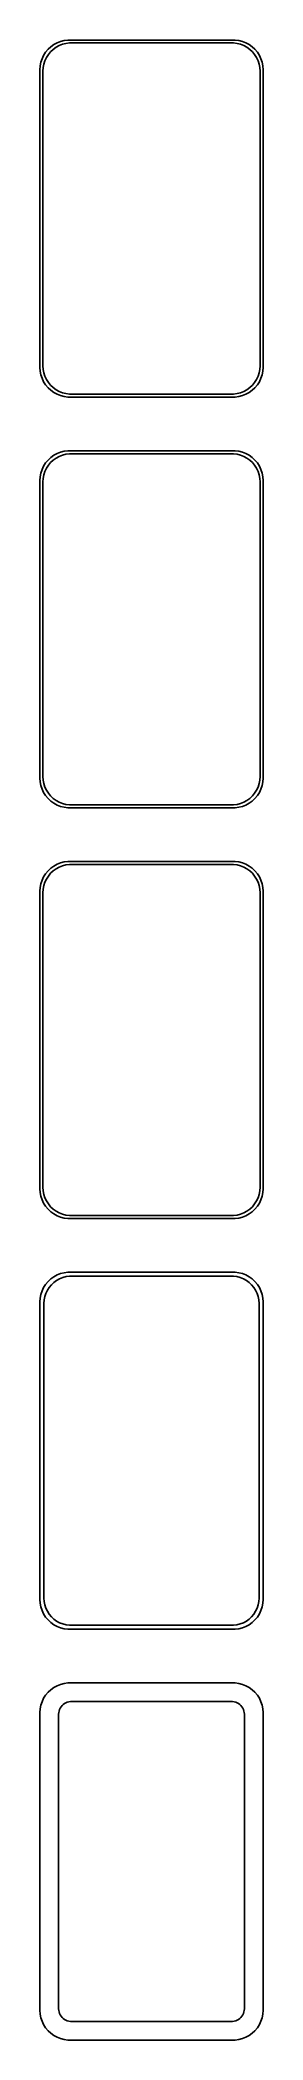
# Model space of a CAD drawing. Header units: metres. Extents: x -19 to 19, y 315 to 651.
import ezdxf

# ---------------------------------------------------------------- set-up
doc = ezdxf.new("R2010")
doc.units = ezdxf.units.M

msp = doc.modelspace()

# ---------------------------------------------------------------- linework, layer by layer
for p, q in [((-17.7951, 648.939), (-18.1315, 648.409)), ((-17.3948, 649.423), (-17.7951, 648.939)), ((-17.6624, 648.038), (-17.3428, 648.542)), ((-16.9371, 649.853), (-17.3948, 649.423)), ((-17.3428, 648.542), (-16.9626, 649.002)), ((-16.9626, 649.002), (-16.5278, 649.41)), ((-16.4291, 650.222), (-16.9371, 649.853)), ((-16.5278, 649.41), (-16.0452, 649.761)), ((-15.8789, 650.524), (-16.4291, 650.222)), ((-16.0452, 649.761), (-15.5224, 650.048)), ((-15.2951, 650.755), (-15.8789, 650.524)), ((-15.5224, 650.048), (-14.9678, 650.268)), ((-14.6869, 650.911), (-15.2951, 650.755)), ((-14.9678, 650.268), (-14.3901, 650.416)), ((-14.0639, 650.99), (-14.6869, 650.911)), ((-14.3901, 650.416), (-13.7982, 650.491)), ((14.0639, 650.99), (-14.0639, 650.99)), ((-13.7982, 650.491), (13.7982, 650.491)), ((13.7982, 650.491), (14.3901, 650.416)), ((14.6869, 650.911), (14.0639, 650.99)), ((14.3901, 650.416), (14.9678, 650.268)), ((15.2951, 650.755), (14.6869, 650.911)), ((14.9678, 650.268), (15.5224, 650.048)), ((15.8789, 650.524), (15.2951, 650.755)), ((15.5224, 650.048), (16.0452, 649.761)), ((16.4291, 650.222), (15.8789, 650.524)), ((16.0452, 649.761), (16.5278, 649.41)), ((16.9371, 649.853), (16.4291, 650.222)), ((16.5278, 649.41), (16.9626, 649.002)), ((17.3948, 649.423), (16.9371, 649.853)), ((16.9626, 649.002), (17.3428, 648.542)), ((17.3428, 648.542), (17.6624, 648.038)), ((17.7951, 648.939), (17.3948, 649.423)), ((18.1315, 648.409), (17.7951, 648.939)), ((-18.7106, 646.627), (-18.75, 646)), ((-18.75, 646), (-18.75, 596)), ((-18.5929, 647.243), (-18.7106, 646.627)), ((-18.3989, 647.841), (-18.5929, 647.243)), ((-18.1315, 648.409), (-18.3989, 647.841)), ((-18.25, 645.75), (-18.2125, 646.345)), ((-18.25, 596.25), (-18.25, 645.75)), ((-18.2125, 646.345), (-18.1008, 646.931)), ((-18.1008, 646.931), (-17.9164, 647.499)), ((-17.9164, 647.499), (-17.6624, 648.038)), ((17.6624, 648.038), (17.9164, 647.499)), ((17.9164, 647.499), (18.1008, 646.931)), ((18.1008, 646.931), (18.2125, 646.345)), ((18.3989, 647.841), (18.1315, 648.409)), ((18.2125, 646.345), (18.25, 645.75)), ((18.25, 645.75), (18.25, 596.25)), ((18.5929, 647.243), (18.3989, 647.841)), ((18.7106, 646.627), (18.5929, 647.243)), ((18.75, 646), (18.7106, 646.627)), ((18.75, 596), (18.75, 646)), ((-18.75, 596), (-18.7106, 595.373)), ((-18.7106, 595.373), (-18.5929, 594.757)), ((-18.5929, 594.757), (-18.3989, 594.159)), ((-18.2125, 595.655), (-18.25, 596.25)), ((-18.1008, 595.069), (-18.2125, 595.655)), ((-17.9164, 594.501), (-18.1008, 595.069)), ((18.1008, 595.069), (17.9164, 594.501)), ((18.2125, 595.655), (18.1008, 595.069)), ((18.25, 596.25), (18.2125, 595.655)), ((18.3989, 594.159), (18.5929, 594.757)), ((18.5929, 594.757), (18.7106, 595.373)), ((18.7106, 595.373), (18.75, 596)), ((-18.3989, 594.159), (-18.1315, 593.591)), ((-18.1315, 593.591), (-17.7951, 593.061)), ((-17.6624, 593.962), (-17.9164, 594.501)), ((-17.7951, 593.061), (-17.3948, 592.577)), ((-17.3428, 593.458), (-17.6624, 593.962)), ((-17.3948, 592.577), (-16.9371, 592.147)), ((-16.9626, 592.998), (-17.3428, 593.458)), ((-16.5278, 592.59), (-16.9626, 592.998)), ((-16.9371, 592.147), (-16.4291, 591.778)), ((-16.0452, 592.239), (-16.5278, 592.59)), ((-16.4291, 591.778), (-15.8789, 591.476)), ((-15.5224, 591.952), (-16.0452, 592.239)), ((-15.8789, 591.476), (-15.2951, 591.245)), ((-14.9678, 591.732), (-15.5224, 591.952)), ((-14.3901, 591.584), (-14.9678, 591.732)), ((-13.7982, 591.509), (-14.3901, 591.584)), ((13.7982, 591.509), (-13.7982, 591.509)), ((14.3901, 591.584), (13.7982, 591.509)), ((14.9678, 591.732), (14.3901, 591.584)), ((15.5224, 591.952), (14.9678, 591.732)), ((15.2951, 591.245), (15.8789, 591.476)), ((16.0452, 592.239), (15.5224, 591.952)), ((15.8789, 591.476), (16.4291, 591.778)), ((16.5278, 592.59), (16.0452, 592.239)), ((16.4291, 591.778), (16.9371, 592.147)), ((16.9626, 592.998), (16.5278, 592.59)), ((16.9371, 592.147), (17.3948, 592.577)), ((17.3428, 593.458), (16.9626, 592.998)), ((17.6624, 593.962), (17.3428, 593.458)), ((17.3948, 592.577), (17.7951, 593.061)), ((17.9164, 594.501), (17.6624, 593.962)), ((17.7951, 593.061), (18.1315, 593.591)), ((18.1315, 593.591), (18.3989, 594.159)), ((-15.2951, 591.245), (-14.6869, 591.089)), ((-14.6869, 591.089), (-14.0639, 591.01)), ((-14.0639, 591.01), (14.0639, 591.01)), ((14.0639, 591.01), (14.6869, 591.089)), ((14.6869, 591.089), (15.2951, 591.245)), ((-15.8789, 581.524), (-16.4291, 581.222)), ((-15.2951, 581.755), (-15.8789, 581.524)), ((-15.5224, 581.048), (-14.9678, 581.268)), ((-14.6869, 581.911), (-15.2951, 581.755)), ((-14.9678, 581.268), (-14.3901, 581.416)), ((-14.0639, 581.99), (-14.6869, 581.911)), ((-14.3901, 581.416), (-13.7982, 581.491)), ((14.0639, 581.99), (-14.0639, 581.99)), ((-13.7982, 581.491), (13.7982, 581.491)), ((13.7982, 581.491), (14.3901, 581.416)), ((14.6869, 581.911), (14.0639, 581.99)), ((14.3901, 581.416), (14.9678, 581.268)), ((15.2951, 581.755), (14.6869, 581.911)), ((14.9678, 581.268), (15.5224, 581.048)), ((15.8789, 581.524), (15.2951, 581.755)), ((16.4291, 581.222), (15.8789, 581.524)), ((-18.5929, 578.243), (-18.7106, 577.627)), ((-18.3989, 578.841), (-18.5929, 578.243)), ((-18.1315, 579.409), (-18.3989, 578.841)), ((-18.2125, 577.345), (-18.1008, 577.931)), ((-17.7951, 579.939), (-18.1315, 579.409)), ((-18.1008, 577.931), (-17.9164, 578.499)), ((-17.9164, 578.499), (-17.6624, 579.038)), ((-17.3948, 580.423), (-17.7951, 579.939)), ((-17.6624, 579.038), (-17.3428, 579.542)), ((-16.9371, 580.853), (-17.3948, 580.423)), ((-17.3428, 579.542), (-16.9626, 580.002)), ((-16.9626, 580.002), (-16.5278, 580.41)), ((-16.4291, 581.222), (-16.9371, 580.853)), ((-16.5278, 580.41), (-16.0452, 580.761)), ((-16.0452, 580.761), (-15.5224, 581.048)), ((15.5224, 581.048), (16.0452, 580.761)), ((16.0452, 580.761), (16.5278, 580.41)), ((16.9371, 580.853), (16.4291, 581.222)), ((16.5278, 580.41), (16.9626, 580.002)), ((17.3948, 580.423), (16.9371, 580.853)), ((16.9626, 580.002), (17.3428, 579.542)), ((17.3428, 579.542), (17.6624, 579.038)), ((17.7951, 579.939), (17.3948, 580.423)), ((17.6624, 579.038), (17.9164, 578.499)), ((18.1315, 579.409), (17.7951, 579.939)), ((17.9164, 578.499), (18.1008, 577.931)), ((18.1008, 577.931), (18.2125, 577.345)), ((18.3989, 578.841), (18.1315, 579.409)), ((18.5929, 578.243), (18.3989, 578.841)), ((18.7106, 577.627), (18.5929, 578.243)), ((-18.7106, 577.627), (-18.75, 577)), ((-18.75, 577), (-18.75, 527)), ((-18.25, 576.75), (-18.2125, 577.345)), ((-18.25, 527.25), (-18.25, 576.75)), ((18.2125, 577.345), (18.25, 576.75)), ((18.25, 576.75), (18.25, 527.25)), ((18.75, 577), (18.7106, 577.627)), ((18.75, 527), (18.75, 577)), ((-18.75, 527), (-18.7106, 526.373)), ((-18.7106, 526.373), (-18.5929, 525.757)), ((-18.5929, 525.757), (-18.3989, 525.159)), ((-18.3989, 525.159), (-18.1315, 524.591)), ((-18.2125, 526.655), (-18.25, 527.25)), ((-18.1008, 526.069), (-18.2125, 526.655)), ((-18.1315, 524.591), (-17.7951, 524.061)), ((-17.9164, 525.501), (-18.1008, 526.069)), ((-17.6624, 524.962), (-17.9164, 525.501)), ((-17.3428, 524.458), (-17.6624, 524.962)), ((-16.9626, 523.998), (-17.3428, 524.458)), ((17.3428, 524.458), (16.9626, 523.998)), ((17.6624, 524.962), (17.3428, 524.458)), ((17.9164, 525.501), (17.6624, 524.962)), ((17.7951, 524.061), (18.1315, 524.591)), ((18.1008, 526.069), (17.9164, 525.501)), ((18.2125, 526.655), (18.1008, 526.069)), ((18.1315, 524.591), (18.3989, 525.159)), ((18.25, 527.25), (18.2125, 526.655)), ((18.3989, 525.159), (18.5929, 525.757)), ((18.5929, 525.757), (18.7106, 526.373)), ((18.7106, 526.373), (18.75, 527)), ((-17.7951, 524.061), (-17.3948, 523.577)), ((-17.3948, 523.577), (-16.9371, 523.147)), ((-16.5278, 523.59), (-16.9626, 523.998)), ((-16.9371, 523.147), (-16.4291, 522.778)), ((-16.0452, 523.239), (-16.5278, 523.59)), ((-16.4291, 522.778), (-15.8789, 522.476)), ((-15.5224, 522.952), (-16.0452, 523.239)), ((-15.8789, 522.476), (-15.2951, 522.245)), ((-14.9678, 522.732), (-15.5224, 522.952)), ((-15.2951, 522.245), (-14.6869, 522.089)), ((-14.3901, 522.584), (-14.9678, 522.732)), ((-14.6869, 522.089), (-14.0639, 522.01)), ((-13.7982, 522.509), (-14.3901, 522.584)), ((-14.0639, 522.01), (14.0639, 522.01)), ((13.7982, 522.509), (-13.7982, 522.509)), ((14.3901, 522.584), (13.7982, 522.509)), ((14.0639, 522.01), (14.6869, 522.089)), ((14.9678, 522.732), (14.3901, 522.584)), ((14.6869, 522.089), (15.2951, 522.245)), ((15.5224, 522.952), (14.9678, 522.732)), ((15.2951, 522.245), (15.8789, 522.476)), ((16.0452, 523.239), (15.5224, 522.952)), ((15.8789, 522.476), (16.4291, 522.778)), ((16.5278, 523.59), (16.0452, 523.239)), ((16.4291, 522.778), (16.9371, 523.147)), ((16.9626, 523.998), (16.5278, 523.59)), ((16.9371, 523.147), (17.3948, 523.577)), ((17.3948, 523.577), (17.7951, 524.061)), ((-17.7951, 510.939), (-18.1315, 510.409)), ((-17.3948, 511.423), (-17.7951, 510.939)), ((-16.9371, 511.853), (-17.3948, 511.423)), ((-17.3428, 510.542), (-16.9626, 511.002)), ((-16.9626, 511.002), (-16.5278, 511.41)), ((-16.4291, 512.222), (-16.9371, 511.853)), ((-16.5278, 511.41), (-16.0452, 511.761)), ((-15.8789, 512.524), (-16.4291, 512.222)), ((-16.0452, 511.761), (-15.5224, 512.048)), ((-15.2951, 512.755), (-15.8789, 512.524)), ((-15.5224, 512.048), (-14.9678, 512.268)), ((-14.6869, 512.911), (-15.2951, 512.755)), ((-14.9678, 512.268), (-14.3901, 512.416)), ((-14.0639, 512.99), (-14.6869, 512.911)), ((-14.3901, 512.416), (-13.7982, 512.491)), ((14.0639, 512.99), (-14.0639, 512.99)), ((-13.7982, 512.491), (13.7982, 512.491)), ((13.7982, 512.491), (14.3901, 512.416)), ((14.6869, 512.911), (14.0639, 512.99)), ((14.3901, 512.416), (14.9678, 512.268)), ((15.2951, 512.755), (14.6869, 512.911)), ((14.9678, 512.268), (15.5224, 512.048)), ((15.8789, 512.524), (15.2951, 512.755)), ((15.5224, 512.048), (16.0452, 511.761)), ((16.4291, 512.222), (15.8789, 512.524)), ((16.0452, 511.761), (16.5278, 511.41)), ((16.9371, 511.853), (16.4291, 512.222)), ((16.5278, 511.41), (16.9626, 511.002)), ((17.3948, 511.423), (16.9371, 511.853)), ((16.9626, 511.002), (17.3428, 510.542)), ((17.7951, 510.939), (17.3948, 511.423)), ((18.1315, 510.409), (17.7951, 510.939)), ((-18.7106, 508.627), (-18.75, 508)), ((-18.75, 508), (-18.75, 458)), ((-18.5929, 509.243), (-18.7106, 508.627)), ((-18.3989, 509.841), (-18.5929, 509.243)), ((-18.1315, 510.409), (-18.3989, 509.841)), ((-18.25, 507.75), (-18.2125, 508.345)), ((-18.25, 458.25), (-18.25, 507.75)), ((-18.2125, 508.345), (-18.1008, 508.931)), ((-18.1008, 508.931), (-17.9164, 509.499)), ((-17.9164, 509.499), (-17.6624, 510.038)), ((-17.6624, 510.038), (-17.3428, 510.542)), ((17.3428, 510.542), (17.6624, 510.038)), ((17.6624, 510.038), (17.9164, 509.499)), ((17.9164, 509.499), (18.1008, 508.931)), ((18.1008, 508.931), (18.2125, 508.345)), ((18.3989, 509.841), (18.1315, 510.409)), ((18.2125, 508.345), (18.25, 507.75)), ((18.25, 507.75), (18.25, 458.25)), ((18.5929, 509.243), (18.3989, 509.841)), ((18.7106, 508.627), (18.5929, 509.243)), ((18.75, 508), (18.7106, 508.627)), ((18.75, 458), (18.75, 508)), ((-18.75, 458), (-18.7106, 457.373)), ((-18.7106, 457.373), (-18.5929, 456.757)), ((-18.2125, 457.655), (-18.25, 458.25)), ((-18.1008, 457.069), (-18.2125, 457.655)), ((-17.9164, 456.501), (-18.1008, 457.069)), ((18.1008, 457.069), (17.9164, 456.501)), ((18.2125, 457.655), (18.1008, 457.069)), ((18.25, 458.25), (18.2125, 457.655)), ((18.5929, 456.757), (18.7106, 457.373)), ((18.7106, 457.373), (18.75, 458)), ((-18.5929, 456.757), (-18.3989, 456.159)), ((-18.3989, 456.159), (-18.1315, 455.591)), ((-18.1315, 455.591), (-17.7951, 455.061)), ((-17.6624, 455.962), (-17.9164, 456.501)), ((-17.7951, 455.061), (-17.3948, 454.577)), ((-17.3428, 455.458), (-17.6624, 455.962)), ((-17.3948, 454.577), (-16.9371, 454.147)), ((-16.9626, 454.998), (-17.3428, 455.458)), ((-16.5278, 454.59), (-16.9626, 454.998)), ((-16.9371, 454.147), (-16.4291, 453.778)), ((-16.0452, 454.239), (-16.5278, 454.59)), ((-16.4291, 453.778), (-15.8789, 453.476)), ((-15.5224, 453.952), (-16.0452, 454.239)), ((-14.9678, 453.732), (-15.5224, 453.952)), ((-14.3901, 453.584), (-14.9678, 453.732)), ((-13.7982, 453.509), (-14.3901, 453.584)), ((14.3901, 453.584), (13.7982, 453.509)), ((14.9678, 453.732), (14.3901, 453.584)), ((15.5224, 453.952), (14.9678, 453.732)), ((16.0452, 454.239), (15.5224, 453.952)), ((15.8789, 453.476), (16.4291, 453.778)), ((16.5278, 454.59), (16.0452, 454.239)), ((16.4291, 453.778), (16.9371, 454.147)), ((16.9626, 454.998), (16.5278, 454.59)), ((16.9371, 454.147), (17.3948, 454.577)), ((17.3428, 455.458), (16.9626, 454.998)), ((17.6624, 455.962), (17.3428, 455.458)), ((17.3948, 454.577), (17.7951, 455.061)), ((17.9164, 456.501), (17.6624, 455.962)), ((17.7951, 455.061), (18.1315, 455.591)), ((18.1315, 455.591), (18.3989, 456.159)), ((18.3989, 456.159), (18.5929, 456.757)), ((-15.8789, 453.476), (-15.2951, 453.245)), ((-15.2951, 453.245), (-14.6869, 453.089)), ((-14.6869, 453.089), (-14.0639, 453.01)), ((-14.0639, 453.01), (14.0639, 453.01)), ((13.7982, 453.509), (-13.7982, 453.509)), ((14.0639, 453.01), (14.6869, 453.089)), ((14.6869, 453.089), (15.2951, 453.245)), ((15.2951, 453.245), (15.8789, 453.476)), ((-15.8789, 443.524), (-16.4291, 443.222)), ((-15.2951, 443.755), (-15.8789, 443.524)), ((-14.6869, 443.911), (-15.2951, 443.755)), ((-14.0639, 443.99), (-14.6869, 443.911)), ((14.0639, 443.99), (-14.0639, 443.99)), ((14.6869, 443.911), (14.0639, 443.99)), ((15.2951, 443.755), (14.6869, 443.911)), ((15.8789, 443.524), (15.2951, 443.755)), ((16.4291, 443.222), (15.8789, 443.524)), ((-18.5929, 440.243), (-18.7106, 439.627)), ((-18.3989, 440.841), (-18.5929, 440.243)), ((-18.1315, 441.409), (-18.3989, 440.841)), ((-17.7951, 441.939), (-18.1315, 441.409)), ((-17.9346, 439.889), (-17.7569, 440.435)), ((-17.3948, 442.423), (-17.7951, 441.939)), ((-17.7569, 440.435), (-17.5121, 440.956)), ((-17.5121, 440.956), (-17.204, 441.441)), ((-16.9371, 442.853), (-17.3948, 442.423)), ((-17.204, 441.441), (-16.8375, 441.884)), ((-16.4291, 443.222), (-16.9371, 442.853)), ((-16.8375, 441.884), (-16.4184, 442.278)), ((-16.4184, 442.278), (-15.9532, 442.616)), ((-15.9532, 442.616), (-15.4494, 442.893)), ((-15.4494, 442.893), (-14.9148, 443.104)), ((-14.9148, 443.104), (-14.3579, 443.247)), ((-14.3579, 443.247), (-13.7875, 443.319)), ((-13.7875, 443.319), (13.7875, 443.319)), ((13.7875, 443.319), (14.3579, 443.247)), ((14.3579, 443.247), (14.9148, 443.104)), ((14.9148, 443.104), (15.4494, 442.893)), ((15.4494, 442.893), (15.9532, 442.616)), ((15.9532, 442.616), (16.4184, 442.278)), ((16.4184, 442.278), (16.8375, 441.884)), ((16.9371, 442.853), (16.4291, 443.222)), ((16.8375, 441.884), (17.204, 441.441)), ((17.3948, 442.423), (16.9371, 442.853)), ((17.204, 441.441), (17.5121, 440.956)), ((17.7951, 441.939), (17.3948, 442.423)), ((17.5121, 440.956), (17.7569, 440.435)), ((17.7569, 440.435), (17.9346, 439.889)), ((18.1315, 441.409), (17.7951, 441.939)), ((18.3989, 440.841), (18.1315, 441.409)), ((18.5929, 440.243), (18.3989, 440.841)), ((18.7106, 439.627), (18.5929, 440.243)), ((-18.7106, 439.627), (-18.75, 439)), ((-18.75, 439), (-18.75, 389)), ((-18.0784, 438.75), (-18.0423, 439.324)), ((-18.0784, 389.25), (-18.0784, 438.75)), ((-18.0423, 439.324), (-17.9346, 439.889)), ((17.9346, 439.889), (18.0423, 439.324)), ((18.0423, 439.324), (18.0784, 438.75)), ((18.0784, 438.75), (18.0784, 389.25)), ((18.75, 439), (18.7106, 439.627)), ((18.75, 389), (18.75, 439)), ((-18.75, 389), (-18.7106, 388.373)), ((-18.7106, 388.373), (-18.5929, 387.757)), ((-18.5929, 387.757), (-18.3989, 387.159)), ((-18.3989, 387.159), (-18.1315, 386.591)), ((-18.1315, 386.591), (-17.7951, 386.061)), ((-18.0423, 388.676), (-18.0784, 389.25)), ((-17.9346, 388.111), (-18.0423, 388.676)), ((-17.7569, 387.565), (-17.9346, 388.111)), ((-17.5121, 387.044), (-17.7569, 387.565)), ((-17.204, 386.559), (-17.5121, 387.044)), ((-16.8375, 386.116), (-17.204, 386.559)), ((17.204, 386.559), (16.8375, 386.116)), ((17.5121, 387.044), (17.204, 386.559)), ((17.7569, 387.565), (17.5121, 387.044)), ((17.9346, 388.111), (17.7569, 387.565)), ((17.7951, 386.061), (18.1315, 386.591)), ((18.0423, 388.676), (17.9346, 388.111)), ((18.0784, 389.25), (18.0423, 388.676)), ((18.1315, 386.591), (18.3989, 387.159)), ((18.3989, 387.159), (18.5929, 387.757)), ((18.5929, 387.757), (18.7106, 388.373)), ((18.7106, 388.373), (18.75, 389)), ((-17.7951, 386.061), (-17.3948, 385.577)), ((-17.3948, 385.577), (-16.9371, 385.147)), ((-16.9371, 385.147), (-16.4291, 384.778)), ((-16.4184, 385.722), (-16.8375, 386.116)), ((-16.4291, 384.778), (-15.8789, 384.476)), ((-15.9532, 385.384), (-16.4184, 385.722)), ((-15.4494, 385.107), (-15.9532, 385.384)), ((-15.8789, 384.476), (-15.2951, 384.245)), ((-14.9148, 384.896), (-15.4494, 385.107)), ((-15.2951, 384.245), (-14.6869, 384.089)), ((-14.3579, 384.753), (-14.9148, 384.896)), ((-14.6869, 384.089), (-14.0639, 384.01)), ((-13.7875, 384.681), (-14.3579, 384.753)), ((-14.0639, 384.01), (14.0639, 384.01)), ((13.7875, 384.681), (-13.7875, 384.681)), ((14.3579, 384.753), (13.7875, 384.681)), ((14.0639, 384.01), (14.6869, 384.089)), ((14.9148, 384.896), (14.3579, 384.753)), ((14.6869, 384.089), (15.2951, 384.245)), ((15.4494, 385.107), (14.9148, 384.896)), ((15.2951, 384.245), (15.8789, 384.476)), ((15.9532, 385.384), (15.4494, 385.107)), ((15.8789, 384.476), (16.4291, 384.778)), ((16.4184, 385.722), (15.9532, 385.384)), ((16.8375, 386.116), (16.4184, 385.722)), ((16.4291, 384.778), (16.9371, 385.147)), ((16.9371, 385.147), (17.3948, 385.577)), ((17.3948, 385.577), (17.7951, 386.061)), ((-17.7951, 372.939), (-18.1315, 372.409)), ((-17.3948, 373.423), (-17.7951, 372.939)), ((-16.9371, 373.853), (-17.3948, 373.423)), ((-16.4291, 374.222), (-16.9371, 373.853)), ((-15.8789, 374.524), (-16.4291, 374.222)), ((-15.2951, 374.755), (-15.8789, 374.524)), ((-14.6869, 374.911), (-15.2951, 374.755)), ((-14.0639, 374.99), (-14.6869, 374.911)), ((14.0639, 374.99), (-14.0639, 374.99)), ((14.6869, 374.911), (14.0639, 374.99)), ((15.2951, 374.755), (14.6869, 374.911)), ((15.8789, 374.524), (15.2951, 374.755)), ((16.4291, 374.222), (15.8789, 374.524)), ((16.9371, 373.853), (16.4291, 374.222)), ((17.3948, 373.423), (16.9371, 373.853)), ((17.7951, 372.939), (17.3948, 373.423)), ((18.1315, 372.409), (17.7951, 372.939)), ((-18.7106, 370.627), (-18.75, 370)), ((-18.75, 370), (-18.75, 320)), ((-18.5929, 371.243), (-18.7106, 370.627)), ((-18.3989, 371.841), (-18.5929, 371.243)), ((-18.1315, 372.409), (-18.3989, 371.841)), ((-15.6096, 369.75), (-15.593, 370.014)), ((-15.6096, 320.25), (-15.6096, 369.75)), ((-15.593, 370.014), (-15.5434, 370.275)), ((-15.5434, 370.275), (-15.4615, 370.527)), ((-15.4615, 370.527), (-15.3487, 370.766)), ((-15.3487, 370.766), (-15.2067, 370.99)), ((-15.2067, 370.99), (-15.0378, 371.194)), ((-15.0378, 371.194), (-14.8447, 371.375)), ((-14.8447, 371.375), (-14.6304, 371.531)), ((-14.6304, 371.531), (-14.3982, 371.659)), ((-14.3982, 371.659), (-14.1519, 371.756)), ((-14.1519, 371.756), (-13.8953, 371.822)), ((-13.8953, 371.822), (-13.6325, 371.855)), ((-13.6325, 371.855), (13.6325, 371.855)), ((13.6325, 371.855), (13.8953, 371.822)), ((13.8953, 371.822), (14.1519, 371.756)), ((14.1519, 371.756), (14.3982, 371.659)), ((14.3982, 371.659), (14.6304, 371.531)), ((14.6304, 371.531), (14.8447, 371.375)), ((14.8447, 371.375), (15.0378, 371.194)), ((15.0378, 371.194), (15.2067, 370.99)), ((15.2067, 370.99), (15.3487, 370.766)), ((15.3487, 370.766), (15.4615, 370.527)), ((15.4615, 370.527), (15.5434, 370.275)), ((15.5434, 370.275), (15.593, 370.014)), ((15.593, 370.014), (15.6096, 369.75)), ((15.6096, 369.75), (15.6096, 320.25)), ((18.3989, 371.841), (18.1315, 372.409)), ((18.5929, 371.243), (18.3989, 371.841)), ((18.7106, 370.627), (18.5929, 371.243)), ((18.75, 370), (18.7106, 370.627)), ((18.75, 320), (18.75, 370)), ((-18.75, 320), (-18.7106, 319.373)), ((-18.7106, 319.373), (-18.5929, 318.757)), ((-15.593, 319.986), (-15.6096, 320.25)), ((-15.5434, 319.725), (-15.593, 319.986)), ((-15.4615, 319.473), (-15.5434, 319.725)), ((-15.3487, 319.234), (-15.4615, 319.473)), ((-15.2067, 319.01), (-15.3487, 319.234)), ((15.3487, 319.234), (15.2067, 319.01)), ((15.4615, 319.473), (15.3487, 319.234)), ((15.5434, 319.725), (15.4615, 319.473)), ((15.593, 319.986), (15.5434, 319.725)), ((15.6096, 320.25), (15.593, 319.986)), ((18.5929, 318.757), (18.7106, 319.373)), ((18.7106, 319.373), (18.75, 320)), ((-18.5929, 318.757), (-18.3989, 318.159)), ((-18.3989, 318.159), (-18.1315, 317.591)), ((-18.1315, 317.591), (-17.7951, 317.061)), ((-17.7951, 317.061), (-17.3948, 316.577)), ((-17.3948, 316.577), (-16.9371, 316.147)), ((-16.9371, 316.147), (-16.4291, 315.778)), ((-15.0378, 318.806), (-15.2067, 319.01)), ((-14.8447, 318.625), (-15.0378, 318.806)), ((-14.6304, 318.469), (-14.8447, 318.625)), ((-14.3982, 318.341), (-14.6304, 318.469)), ((-14.1519, 318.244), (-14.3982, 318.341)), ((-13.8953, 318.178), (-14.1519, 318.244)), ((-13.6325, 318.145), (-13.8953, 318.178)), ((13.6325, 318.145), (-13.6325, 318.145)), ((13.8953, 318.178), (13.6325, 318.145)), ((14.1519, 318.244), (13.8953, 318.178)), ((14.3982, 318.341), (14.1519, 318.244)), ((14.6304, 318.469), (14.3982, 318.341)), ((14.8447, 318.625), (14.6304, 318.469)), ((15.0378, 318.806), (14.8447, 318.625)), ((15.2067, 319.01), (15.0378, 318.806)), ((16.4291, 315.778), (16.9371, 316.147)), ((16.9371, 316.147), (17.3948, 316.577)), ((17.3948, 316.577), (17.7951, 317.061)), ((17.7951, 317.061), (18.1315, 317.591)), ((18.1315, 317.591), (18.3989, 318.159)), ((18.3989, 318.159), (18.5929, 318.757)), ((-16.4291, 315.778), (-15.8789, 315.476)), ((-15.8789, 315.476), (-15.2951, 315.245)), ((-15.2951, 315.245), (-14.6869, 315.089)), ((-14.6869, 315.089), (-14.0639, 315.01)), ((-14.0639, 315.01), (14.0639, 315.01)), ((14.0639, 315.01), (14.6869, 315.089)), ((14.6869, 315.089), (15.2951, 315.245)), ((15.2951, 315.245), (15.8789, 315.476)), ((15.8789, 315.476), (16.4291, 315.778))]:
    msp.add_line(p, q)

doc.saveas('drawing.dxf')
